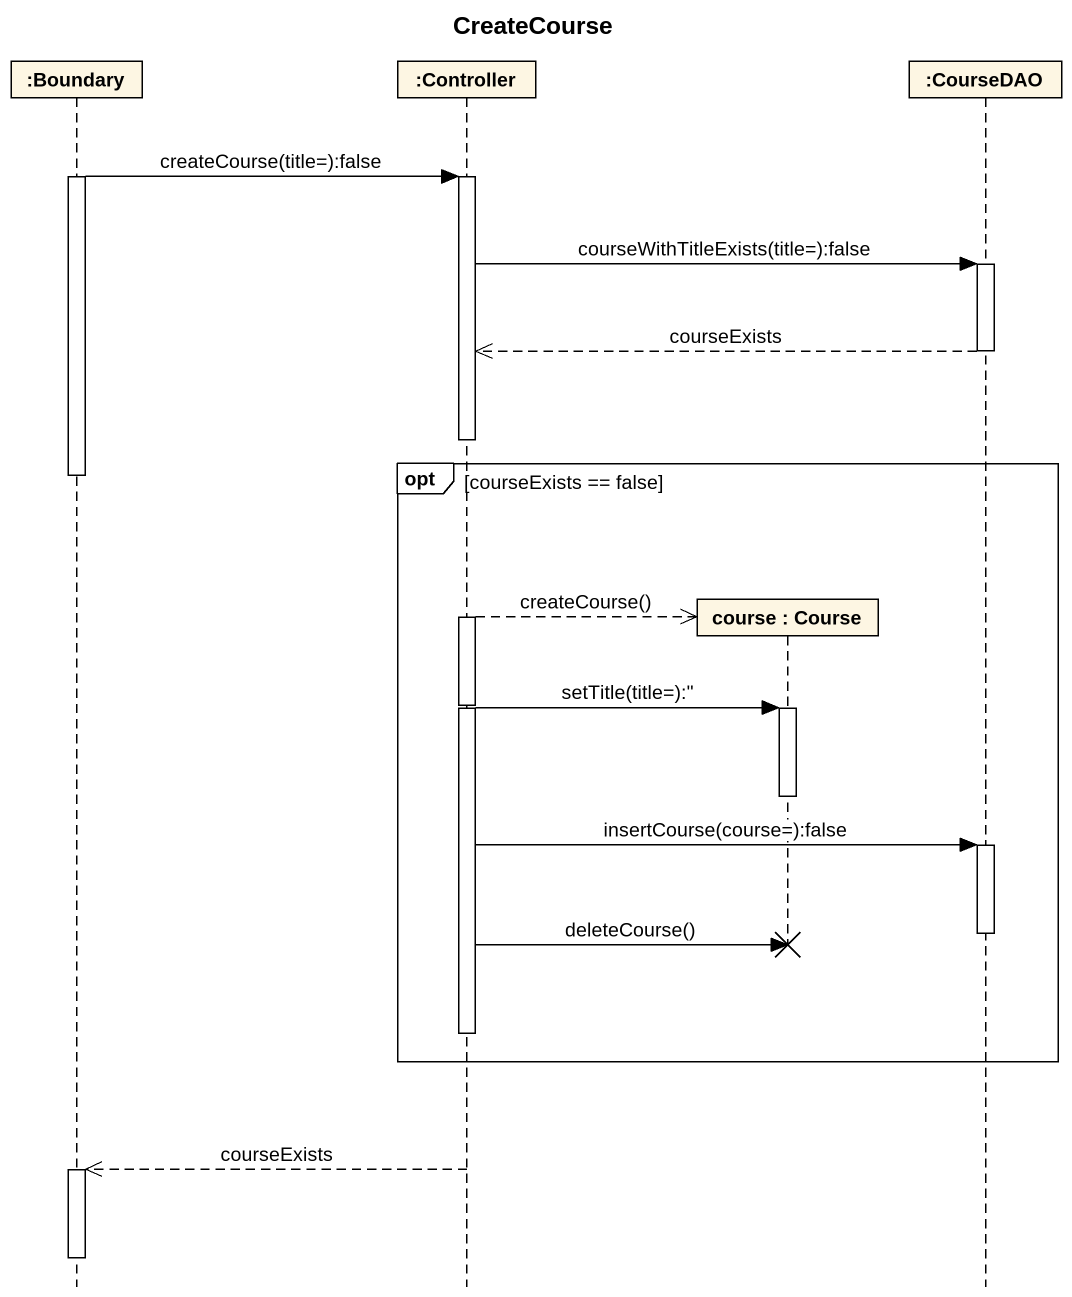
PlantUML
@startuml
title CreateCourse
hide footbox
participant ":Boundary" as Boundary_
participant ":Controller" as Controller
participant "course : Course" as course
participant ":CourseDAO" as CourseDAO

activate Boundary_
Boundary_ -> Controller : createCourse(title=):false
activate Controller
Controller -> CourseDAO : courseWithTitleExists(title=):false
activate CourseDAO
CourseDAO -->> Controller : courseExists
deactivate CourseDAO
opt courseExists == false
  deactivate Boundary_
  Controller -->> course ** : createCourse()
  Controller -> course : setTitle(title=):''
  activate course
  deactivate course
  Controller -> CourseDAO : insertCourse(course=):false
  activate CourseDAO
  deactivate CourseDAO
  Controller -> course !! : deleteCourse()
  deactivate Controller
end
Controller -->> Boundary_ : courseExists
activate Boundary_
deactivate Boundary_
@enduml
